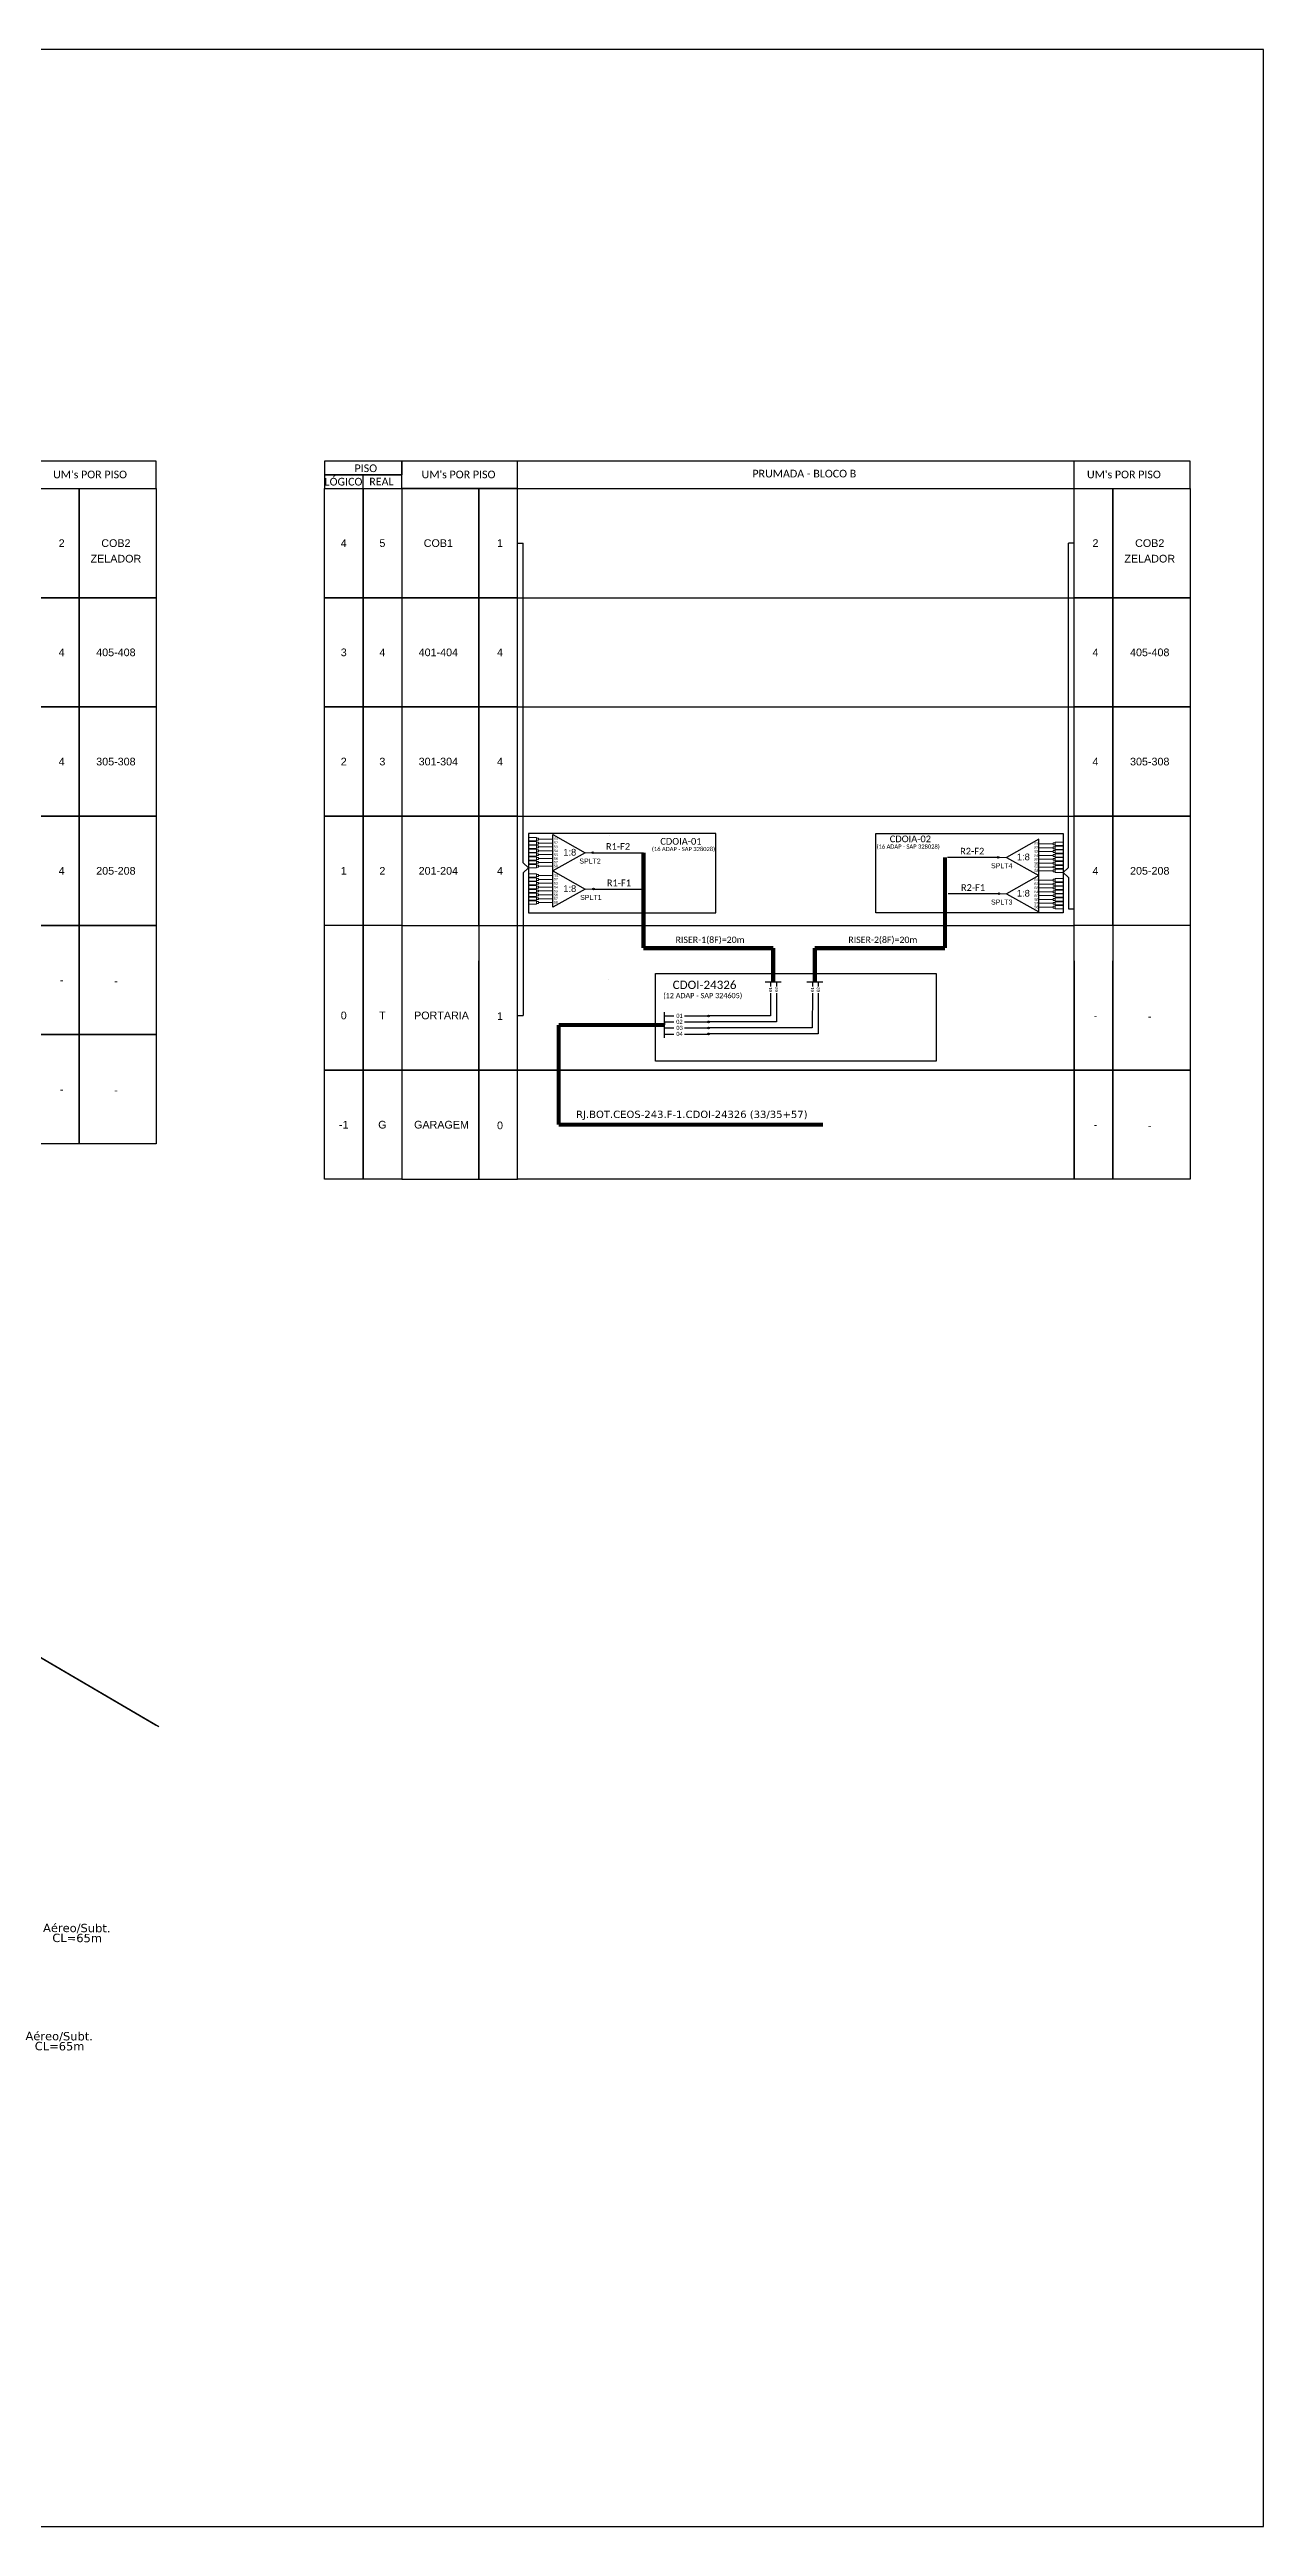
# Model space of a CAD drawing. Header units: millimetres. Extents: x 13779 to 15535, y -3498 to -2904.
# Drawn here: x 14327 to 14618, y -3498 to -2904 of the extents above; entities that cross this region are included whole.
import ezdxf
from ezdxf.enums import TextEntityAlignment as Align

# ---------------------------------------------------------------- set-up
doc = ezdxf.new("R2010")
doc.units = ezdxf.units.MM
doc.header["$MEASUREMENT"] = 0
doc.header["$PDMODE"] = 33
doc.header["$PDSIZE"] = 1e-05
doc.layers.add('40.1-ETIQUETAS', color=1, linetype='Continuous', lineweight=20)
doc.layers.add('label_cabos', color=7, linetype='Continuous')
doc.layers.add('QUADRA', color=94, linetype='Continuous')
doc.styles.add('ARIAL', font='arial.ttf')
doc.styles.add('siredit', font='verdana.ttf')
doc.styles.add('WMF-Calibri0', font='calibri.ttf')

# ---------------------------------------------------------------- blocks, each defined once
blk = doc.blocks.new('LEGENDA DOS CABOS')
at = {"layer": 'label_cabos', "color": 0, "style": 'siredit'}
for tag, p in [('TIPO_CABO', (2.74, 0.52)), ('ID', (4.24, 1.63)), ('CABO', (6.16, 0.47)), ('/', (9.19, 0.47)), ('METROS', (14.36, 0.47)), ('XX', (14.31, 1.67))]:
    blk.add_attdef(tag, text='', height=1, rotation=359.69, dxfattribs=at).set_placement(p, align=Align.MIDDLE_CENTER)
blk = doc.blocks.new('A$C415C251F')
at = {"color": 3}
blk.add_point((0, 0), dxfattribs=at)
blk = doc.blocks.new('LEG_CDOIA8_C-SPLT_ESQ')
at = {"color": 3, "extrusion": (0, 0, -1), "xscale": -1, "zscale": -1}
blk.add_blockref('A$C415C251F', (0, 0), dxfattribs=at)
at = {"color": 1, "style": 'WMF-Calibri0', "flags": 4}
blk.add_attdef('MODELO', text='', height=1.5, dxfattribs=at).set_placement((22.54, -4.54), align=Align.CENTER)
blk.add_attdef('CDO', (21.44, -2.61), '', height=2, dxfattribs=at)
at = {"style": 'ARIAL', "flags": 4}
blk.add_attdef('SPLITAGEM', text='', height=1.5, dxfattribs=at).set_placement((18.61, -12.59), align=Align.CENTER)
blk = doc.blocks.new('LEG_CDOIA8_C-SPLT_DIR')
at = {"color": 3}
blk.add_blockref('A$C415C251F', (0, 0), dxfattribs=at)
at = {"color": 1, "style": 'WMF-Calibri0', "flags": 4}
blk.add_attdef('CDO', (-26.84, -2.61), '', height=2, dxfattribs=at)
blk.add_attdef('MODELO', text='', height=1.5, dxfattribs=at).set_placement((-22.23, -4.54), align=Align.CENTER)
at = {"style": 'ARIAL', "flags": 4}
blk.add_attdef('SPLITAGEM', text='', height=1.5, dxfattribs=at).set_placement((-18.36, -12.59), align=Align.CENTER)
blk = doc.blocks.new('SPLT_1-8_SC-APC')
at = {"color": 1}
blk.add_lwpolyline([(-7.37, -2.1), (-17.04, -7.55), (-7.37, -13), (-7.37, -2.1)], dxfattribs=at)
at = {"color": 3, "lineweight": 0}
for points in [[(-2.99, -3.51), (-7.37, -3.51)], [(-7.37, -4.66), (-2.99, -4.66)], [(-7.37, -5.82), (-2.99, -5.82)], [(-7.37, -6.97), (-2.99, -6.97)], [(-2.41, -3.02), (-2.41, -4)], [(-2.41, -3.02), (0, -3.02)], [(-2.41, -4), (0, -4)], [(-2.41, -4.17), (-2.41, -5.16)], [(-2.41, -4.17), (0, -4.17)], [(-2.41, -5.16), (0, -5.16)], [(-2.41, -5.32), (-2.41, -6.31)], [(-2.41, -5.32), (0, -5.32)], [(-2.41, -6.31), (0, -6.31)], [(-2.41, -6.48), (-2.41, -7.46)], [(-2.41, -6.48), (0, -6.48)], [(-7.37, -8.12), (-2.99, -8.12)], [(-7.37, -9.28), (-2.99, -9.28)], [(-7.37, -10.43), (-2.99, -10.43)], [(-7.37, -11.58), (-2.99, -11.58)], [(-2.41, -7.46), (0, -7.46)], [(-2.41, -7.63), (-2.41, -8.62)], [(-2.41, -7.63), (0, -7.63)], [(-2.41, -8.62), (0, -8.62)], [(-2.41, -8.78), (-2.41, -9.77)], [(-2.41, -8.78), (0, -8.78)], [(-2.41, -9.77), (0, -9.77)], [(-2.41, -9.94), (-2.41, -10.92)], [(-2.41, -9.94), (0, -9.94)], [(-2.41, -10.92), (0, -10.92)], [(-2.41, -11.09), (-2.41, -12.08)], [(-2.41, -11.09), (0, -11.09)], [(-2.41, -12.08), (0, -12.08)]]:
    blk.add_lwpolyline(points, dxfattribs=at)
for points in [[(-2.99, -3.22), (-2.41, -3.22), (-2.41, -3.8), (-2.99, -3.8)], [(-2.99, -4.38), (-2.41, -4.38), (-2.41, -4.95), (-2.99, -4.95)], [(-2.99, -5.53), (-2.41, -5.53), (-2.41, -6.1), (-2.99, -6.1)], [(-2.99, -6.68), (-2.41, -6.68), (-2.41, -7.26), (-2.99, -7.26)], [(-2.99, -7.84), (-2.41, -7.84), (-2.41, -8.41), (-2.99, -8.41)], [(-2.99, -8.99), (-2.41, -8.99), (-2.41, -9.56), (-2.99, -9.56)], [(-2.99, -10.14), (-2.41, -10.14), (-2.41, -10.72), (-2.99, -10.72)], [(-2.99, -11.3), (-2.41, -11.3), (-2.41, -11.87), (-2.99, -11.87)]]:
    blk.add_lwpolyline(points, close=True, dxfattribs=at)
at = {"color": 1, "lineweight": 0}
blk.add_lwpolyline([(-17.04, -7.55), (-19.26, -7.55)], dxfattribs=at)
at = {"color": 1, "style": 'ARIAL'}
for s, height, p in [('1:8', 2, (-13.91, -8.4)), ('S1', 0.75, (-8.74, -3.78)), ('S2', 0.75, (-8.74, -4.97)), ('S3', 0.75, (-8.74, -6.18)), ('S4', 0.75, (-8.74, -7.36)), ('S5', 0.75, (-8.74, -8.57)), ('S6', 0.75, (-8.74, -9.69)), ('S7', 0.75, (-8.74, -10.78)), ('S8', 0.75, (-8.74, -11.9))]:
    blk.add_text(s, height=height, dxfattribs=at).set_placement(p)
blk = doc.blocks.new('SPLITTER_')
blk.add_point((0, 0))
at = {"style": 'ARIAL', "flags": 4}
blk.add_attdef('SPLT', (0, -3.26), '', height=1.5, dxfattribs=at)
blk = doc.blocks.new('SPLT_1-8_SC-APC_ESQ')
at = {"color": 3, "lineweight": 0}
for points in [[(2.41, -3.02), (0, -3.02)], [(2.41, -4), (0, -4)], [(2.41, -4.17), (0, -4.17)], [(2.41, -5.16), (0, -5.16)], [(2.41, -5.32), (0, -5.32)], [(2.41, -6.31), (0, -6.31)], [(2.41, -6.48), (0, -6.48)], [(2.41, -3.02), (2.41, -4)], [(2.41, -4.17), (2.41, -5.16)], [(2.41, -5.32), (2.41, -6.31)], [(2.41, -6.48), (2.41, -7.46)], [(2.99, -3.51), (7.37, -3.51)], [(7.37, -4.66), (2.99, -4.66)], [(7.37, -5.82), (2.99, -5.82)], [(7.37, -6.97), (2.99, -6.97)], [(2.41, -7.46), (0, -7.46)], [(2.41, -7.63), (0, -7.63)], [(2.41, -8.62), (0, -8.62)], [(2.41, -8.78), (0, -8.78)], [(2.41, -9.77), (0, -9.77)], [(2.41, -9.94), (0, -9.94)], [(2.41, -10.92), (0, -10.92)], [(2.41, -11.09), (0, -11.09)], [(2.41, -12.08), (0, -12.08)], [(2.41, -7.63), (2.41, -8.62)], [(2.41, -8.78), (2.41, -9.77)], [(2.41, -9.94), (2.41, -10.92)], [(2.41, -11.09), (2.41, -12.08)], [(7.37, -8.12), (2.99, -8.12)], [(7.37, -9.28), (2.99, -9.28)], [(7.37, -10.43), (2.99, -10.43)], [(7.37, -11.58), (2.99, -11.58)]]:
    blk.add_lwpolyline(points, dxfattribs=at)
for points in [[(2.99, -3.22), (2.41, -3.22), (2.41, -3.8), (2.99, -3.8)], [(2.99, -4.38), (2.41, -4.38), (2.41, -4.95), (2.99, -4.95)], [(2.99, -5.53), (2.41, -5.53), (2.41, -6.1), (2.99, -6.1)], [(2.99, -6.68), (2.41, -6.68), (2.41, -7.26), (2.99, -7.26)], [(2.99, -7.84), (2.41, -7.84), (2.41, -8.41), (2.99, -8.41)], [(2.99, -8.99), (2.41, -8.99), (2.41, -9.56), (2.99, -9.56)], [(2.99, -10.14), (2.41, -10.14), (2.41, -10.72), (2.99, -10.72)], [(2.99, -11.3), (2.41, -11.3), (2.41, -11.87), (2.99, -11.87)]]:
    blk.add_lwpolyline(points, close=True, dxfattribs=at)
at = {"color": 1}
blk.add_lwpolyline([(7.37, -2.1), (17.04, -7.55), (7.37, -13), (7.37, -2.1)], dxfattribs=at)
at = {"color": 1, "lineweight": 0}
blk.add_lwpolyline([(17.04, -7.55), (19.26, -7.55)], dxfattribs=at)
at = {"color": 1, "style": 'ARIAL'}
for s, height, p in [('S3', 0.75, (7.55, -6.18)), ('S4', 0.75, (7.55, -7.36)), ('S2', 0.75, (7.56, -4.97)), ('S1', 0.75, (7.7, -3.78)), ('1:8', 2, (10.45, -8.4)), ('S5', 0.75, (7.55, -8.57)), ('S6', 0.75, (7.55, -9.69)), ('S7', 0.75, (7.55, -10.78)), ('S8', 0.75, (7.55, -11.9))]:
    blk.add_text(s, height=height, dxfattribs=at).set_placement(p)

msp = doc.modelspace()

# ---------------------------------------------------------------- hatches: boundary and pattern name
h = msp.add_hatch(color=3)
h.dxf.hatch_style = 1
edge = h.paths.add_edge_path()
edge.add_arc((14457.03, -3096.58), 0.205, 0, 360)
h = msp.add_hatch(color=3)
h.dxf.hatch_style = 1
edge = h.paths.add_edge_path()
edge.add_arc((14554.19, -3097.69), 0.205, 0, 360)
h = msp.add_hatch(color=3)
h.dxf.hatch_style = 1
edge = h.paths.add_edge_path()
edge.add_arc((14457.23, -3105.29), 0.205, 0, 360)
h = msp.add_hatch(color=3)
h.dxf.hatch_style = 1
edge = h.paths.add_edge_path()
edge.add_arc((14554.4, -3106.41), 0.205, 0, 360)
h = msp.add_hatch(color=3)
h.dxf.hatch_style = 1
edge = h.paths.add_edge_path()
edge.add_arc((14484.77, -3135.73), 0.205, 0, 360)
h = msp.add_hatch(color=3)
h.dxf.hatch_style = 1
edge = h.paths.add_edge_path()
edge.add_arc((14484.77, -3137.15), 0.205, 0, 360)
h = msp.add_hatch(color=3)
h.dxf.hatch_style = 1
edge = h.paths.add_edge_path()
edge.add_arc((14484.77, -3138.6), 0.205, 0, 360)
h = msp.add_hatch(color=3)
h.dxf.hatch_style = 1
edge = h.paths.add_edge_path()
edge.add_arc((14484.77, -3140.03), 0.205, 0, 360)

# ---------------------------------------------------------------- linework, layer by layer
at = {"color": 1}
for p, q in [((14486.57, -3091.97), (14441.62, -3091.97)), ((14441.62, -3091.97), (14441.62, -3111.02)), ((14486.57, -3111.02), (14486.57, -3091.97)), ((14524.86, -3091.97), (14569.8, -3091.97)), ((14524.86, -3111.02), (14524.86, -3091.97)), ((14569.8, -3091.97), (14569.8, -3111.02)), ((14441.62, -3111.02), (14486.57, -3111.02)), ((14569.8, -3111.02), (14524.86, -3111.02))]:
    msp.add_line(p, q, dxfattribs=at)
at = {"color": 0}
for p, q in [((14392.74, -3148.7), (14392.74, -3114.02)), ((14402, -3148.7), (14402, -3114.02)), ((14402, -3114.02), (14402, -3148.7)), ((14411.26, -3114.02), (14411.26, -3148.7)), ((14411.26, -3114.02), (14411.26, -3148.7)), ((14429.78, -3114.02), (14429.78, -3148.7)), ((14439.03, -3114.02), (14572.42, -3114.02)), ((14439.03, -3148.7), (14439.03, -3114.02)), ((14572.42, -3148.7), (14572.42, -3114.02)), ((14581.68, -3114.02), (14581.68, -3148.7)), ((14600.2, -3114.02), (14600.2, -3148.7)), ((14429.78, -3148.7), (14429.78, -3122.51)), ((14439.03, -3148.7), (14439.03, -3122.51)), ((14572.42, -3122.51), (14572.42, -3148.7)), ((14581.68, -3148.7), (14581.68, -3122.51)), ((14402, -3148.7), (14392.74, -3148.7)), ((14411.26, -3148.7), (14402, -3148.7)), ((14411.26, -3148.7), (14429.78, -3148.7)), ((14429.78, -3148.7), (14439.03, -3148.7)), ((14572.42, -3148.7), (14439.03, -3148.7)), ((14581.68, -3148.7), (14572.42, -3148.7)), ((14600.2, -3148.7), (14581.68, -3148.7))]:
    msp.add_line(p, q, dxfattribs=at)
at = {"color": 5}
for p, q in [((14499.66, -3130.29), (14499.66, -3135.73)), ((14501.09, -3137.15), (14484.77, -3137.15))]:
    msp.add_line(p, q, dxfattribs=at)
for points in [[(13779.2, -3497.96), (14617.76, -3497.96), (14617.76, -2903.96), (13779.2, -2903.96), (13779.2, -3497.96)], [(14163.51, -3009.24), (14352.45, -3009.24), (14352.45, -3002.66), (14163.51, -3002.66), (14163.51, -3002.66), (14163.51, -3005.95)], [(14411.26, -3009.24), (14600.2, -3009.24), (14600.2, -3002.66), (14411.26, -3002.66), (14411.26, -3002.66), (14411.26, -3005.95)], [(14572.41, -3009.24), (14572.41, -3002.66)], [(14402, -3009.24), (14402, -3005.95)], [(14439.03, -3035.43), (14572.42, -3035.43)], [(14439.03, -3061.63), (14572.42, -3061.63)], [(14439.03, -3087.82), (14572.42, -3087.82)], [(14474.26, -3137.16), (14474.26, -3137.84)], [(14474.26, -3138.6), (14476.46, -3138.6)], [(14479.03, -3138.6), (14484.77, -3138.6)]]:
    msp.add_lwpolyline(points)
for points in [[(14392.74, -3005.95), (14411.26, -3005.95), (14411.26, -3002.66), (14392.74, -3002.66)], [(14392.74, -3009.24), (14411.26, -3009.24), (14411.26, -3005.95), (14392.74, -3005.95)], [(14485.79, -3138.6), (14485.79, -3138.6)]]:
    msp.add_lwpolyline(points, close=True)
at = {"color": 0}
msp.add_lwpolyline([(14439.03, -3009.24), (14439.03, -3002.66)], dxfattribs=at)
for points in [[(14324.67, -3009.24), (14333.93, -3009.24), (14333.93, -3035.43), (14324.67, -3035.43)], [(14333.93, -3009.24), (14352.45, -3009.24), (14352.45, -3035.43), (14333.93, -3035.43)], [(14392.74, -3009.24), (14402, -3009.24), (14402, -3035.43), (14392.74, -3035.43)], [(14402, -3009.24), (14411.26, -3009.24), (14411.26, -3035.43), (14402, -3035.43)], [(14429.78, -3009.24), (14411.26, -3009.24), (14411.26, -3035.43), (14429.78, -3035.43)], [(14439.03, -3009.24), (14429.78, -3009.24), (14429.78, -3035.43), (14439.03, -3035.43)], [(14572.42, -3009.24), (14581.68, -3009.24), (14581.68, -3035.43), (14572.42, -3035.43)], [(14581.68, -3009.24), (14600.2, -3009.24), (14600.2, -3035.43), (14581.68, -3035.43)], [(14324.67, -3035.43), (14333.93, -3035.43), (14333.93, -3061.63), (14324.67, -3061.63)], [(14333.93, -3035.43), (14352.45, -3035.43), (14352.45, -3061.63), (14333.93, -3061.63)], [(14392.74, -3035.43), (14402, -3035.43), (14402, -3061.63), (14392.74, -3061.63)], [(14402, -3035.43), (14411.26, -3035.43), (14411.26, -3061.63), (14402, -3061.63)], [(14429.78, -3035.43), (14411.26, -3035.43), (14411.26, -3061.63), (14429.78, -3061.63)], [(14439.03, -3035.43), (14429.78, -3035.43), (14429.78, -3061.63), (14439.03, -3061.63)], [(14572.42, -3035.43), (14581.68, -3035.43), (14581.68, -3061.63), (14572.42, -3061.63)], [(14581.68, -3035.43), (14600.2, -3035.43), (14600.2, -3061.63), (14581.68, -3061.63)], [(14324.67, -3061.63), (14333.93, -3061.63), (14333.93, -3087.82), (14324.67, -3087.82)], [(14333.93, -3061.63), (14352.45, -3061.63), (14352.45, -3087.82), (14333.93, -3087.82)], [(14392.74, -3061.63), (14402, -3061.63), (14402, -3087.82), (14392.74, -3087.82)], [(14402, -3061.63), (14411.26, -3061.63), (14411.26, -3087.82), (14402, -3087.82)], [(14429.78, -3061.63), (14411.26, -3061.63), (14411.26, -3087.82), (14429.78, -3087.82)], [(14439.03, -3061.63), (14429.78, -3061.63), (14429.78, -3087.82), (14439.03, -3087.82)], [(14572.42, -3061.63), (14581.68, -3061.63), (14581.68, -3087.82), (14572.42, -3087.82)], [(14581.68, -3061.63), (14600.2, -3061.63), (14600.2, -3087.82), (14581.68, -3087.82)], [(14324.67, -3087.82), (14333.93, -3087.82), (14333.93, -3114.02), (14324.67, -3114.02)], [(14333.93, -3087.82), (14352.45, -3087.82), (14352.45, -3114.02), (14333.93, -3114.02)], [(14392.74, -3087.82), (14402, -3087.82), (14402, -3114.02), (14392.74, -3114.02)], [(14402, -3087.82), (14411.26, -3087.82), (14411.26, -3114.02), (14402, -3114.02)], [(14429.78, -3087.82), (14411.26, -3087.82), (14411.26, -3114.02), (14429.78, -3114.02)], [(14439.03, -3087.82), (14429.78, -3087.82), (14429.78, -3114.02), (14439.03, -3114.02)], [(14572.42, -3087.82), (14581.68, -3087.82), (14581.68, -3114.02), (14572.42, -3114.02)], [(14581.68, -3087.82), (14600.2, -3087.82), (14600.2, -3114.02), (14581.68, -3114.02)], [(14324.67, -3114.02), (14333.93, -3114.02), (14333.93, -3140.21), (14324.67, -3140.21)], [(14333.93, -3114.02), (14352.45, -3114.02), (14352.45, -3140.21), (14333.93, -3140.21)], [(14324.67, -3140.21), (14333.93, -3140.21), (14333.93, -3166.41), (14324.67, -3166.41)], [(14333.93, -3140.21), (14352.45, -3140.21), (14352.45, -3166.41), (14333.93, -3166.41)], [(14392.74, -3148.7), (14402, -3148.7), (14402, -3174.9), (14392.74, -3174.9)], [(14402, -3148.7), (14411.26, -3148.7), (14411.26, -3174.9), (14402, -3174.9)], [(14429.78, -3148.7), (14411.26, -3148.7), (14411.26, -3174.9), (14429.78, -3174.9)], [(14439.03, -3148.7), (14429.78, -3148.7), (14429.78, -3174.9), (14439.03, -3174.9)], [(14439.03, -3148.7), (14572.42, -3148.7), (14572.42, -3174.9), (14439.03, -3174.9)], [(14572.42, -3148.7), (14581.68, -3148.7), (14581.68, -3174.9), (14572.42, -3174.9)], [(14581.68, -3148.7), (14600.2, -3148.7), (14600.2, -3174.9), (14581.68, -3174.9)]]:
    msp.add_lwpolyline(points, close=True, dxfattribs=at)
at = {"color": 3}
for points in [[(14439.03, -3022.33), (14440.36, -3022.33)], [(14440.36, -3098.99), (14440.36, -3022.33)], [(14571.06, -3100.11), (14571.06, -3022.33)], [(14572.42, -3022.33), (14571.06, -3022.33)], [(14440.36, -3098.99), (14441.62, -3100.2), (14440.36, -3101.41)], [(14571.06, -3102.52), (14569.8, -3101.32), (14571.06, -3100.11)], [(14440.36, -3101.41), (14440.36, -3135.6)], [(14571.06, -3102.52), (14571.06, -3110.04)], [(14571.06, -3110.04), (14572.42, -3110.04)], [(14439.03, -3135.6), (14440.36, -3135.6)], [(14474.26, -3135.73), (14476.46, -3135.73)], [(14479.03, -3135.73), (14484.77, -3135.73), (14484.77, -3135.73)]]:
    msp.add_lwpolyline(points, dxfattribs=at)
at = {"color": 5}
for points in [[(14457.23, -3096.58), (14469.19, -3096.58)], [(14457.44, -3105.29), (14469.39, -3105.29)], [(14498.4, -3127.57), (14502.18, -3127.57)], [(14499.66, -3127.57), (14499.66, -3128.66)], [(14501.09, -3127.57), (14501.09, -3128.66)], [(14501.09, -3130.29), (14501.09, -3137.15)], [(14499.66, -3135.73), (14484.77, -3135.73)], [(14474.26, -3140.06), (14476.46, -3140.06)], [(14479.03, -3140.06), (14484.77, -3140.06)]]:
    msp.add_lwpolyline(points, dxfattribs=at)
at = {"color": 5, "const_width": 1}
for points in [[(14469.19, -3096.58), (14469.19, -3119.46)], [(14469.19, -3119.46), (14500.29, -3119.46)], [(14500.29, -3127.57), (14500.29, -3119.46)]]:
    msp.add_lwpolyline(points, dxfattribs=at)
at = {"color": 6, "const_width": 1}
for points in [[(14541.46, -3097.69), (14541.46, -3119.46)], [(14510.25, -3127.57), (14510.25, -3119.46)], [(14510.25, -3119.46), (14541.46, -3119.46)]]:
    msp.add_lwpolyline(points, dxfattribs=at)
at = {"color": 6}
for points in [[(14553.99, -3097.69), (14542.03, -3097.69)], [(14554.19, -3106.41), (14542.23, -3106.41)], [(14509.67, -3130.29), (14509.66, -3138.6), (14484.77, -3138.6)], [(14511.09, -3130.29), (14511.09, -3140.03), (14484.77, -3140.03)], [(14508.36, -3127.57), (14512.14, -3127.57)], [(14509.67, -3127.57), (14509.67, -3128.66)], [(14511.1, -3127.57), (14511.1, -3128.66)]]:
    msp.add_lwpolyline(points, dxfattribs=at)
at = {"color": 1}
msp.add_lwpolyline([(14472.11, -3125.58), (14539.35, -3125.58), (14539.35, -3146.59), (14472.11, -3146.59)], close=True, dxfattribs=at)
msp.add_lwpolyline([(14474.26, -3140.96), (14474.26, -3134.85)], dxfattribs=at)
at = {"color": 1, "const_width": 1}
for points in [[(14474.26, -3137.9), (14448.89, -3137.9)], [(14448.89, -3137.9), (14448.89, -3161.8)], [(14448.89, -3161.8), (14512.18, -3161.8)]]:
    msp.add_lwpolyline(points, dxfattribs=at)
at = {"color": 2}
for points in [[(14474.26, -3137.16), (14476.46, -3137.16)], [(14479.03, -3137.16), (14484.77, -3137.15)]]:
    msp.add_lwpolyline(points, dxfattribs=at)
msp.add_lwpolyline([(14485.29, -3137.15), (14485.29, -3137.15)], close=True, dxfattribs=at)
at = {"color": 3}
for centre in [(14457.03, -3096.58), (14554.19, -3097.69), (14457.23, -3105.29), (14554.4, -3106.41), (14484.77, -3135.73), (14484.77, -3137.15), (14484.77, -3138.6), (14484.77, -3140.03)]:
    msp.add_circle(centre, 0.205, dxfattribs=at)
at = {"layer": 'QUADRA', "color": 0}
for points in [[(13899.45, -3063.79), (13990.85, -3109.62), (14099.53, -3160.4), (14136.05, -3179), (14187.57, -3209.19), (14352.41, -3305.77)], [(13901.15, -3064.64), (13990.85, -3109.62), (14099.53, -3160.4), (14136.05, -3179), (14187.57, -3209.19), (14353.02, -3306.12)], [(13901.98, -3065.06), (13990.85, -3109.62), (14099.53, -3160.4), (14136.05, -3179), (14187.57, -3209.19), (14352.29, -3305.7)]]:
    msp.add_lwpolyline(points, dxfattribs=at)
at = {"layer": 'QUADRA', "color": 4}
msp.add_lwpolyline([(13902.07, -3065.1), (13990.85, -3109.62), (14099.53, -3160.4), (14136.05, -3179), (14187.57, -3209.19), (14350.42, -3304.6)], dxfattribs=at)

# ---------------------------------------------------------------- block references
at = {"xscale": 0.7999999999992724, "yscale": 0.7999999999992724, "zscale": 0.799999999999228}
for p in [(14441.62, -3090.54), (14441.62, -3099.26)]:
    msp.add_blockref('SPLT_1-8_SC-APC_ESQ', p, dxfattribs=at)
at = {"color": 1}
ref = msp.add_blockref('LEG_CDOIA8_C-SPLT_DIR', (14461, -3092.56), dxfattribs=dict(at, xscale=-0.7999999999992724, yscale=0.7999999999992724, zscale=0.7999999999992724))
ref.add_attrib('CDO', 'CDOIA-01', (14473.23, -3094.65), dxfattribs={"color": 1, "height": 1.6, "style": 'WMF-Calibri0'})
ref.add_attrib('MODELO', '(16 ADAP - SAP 328028)', dxfattribs={"color": 1, "height": 1, "style": 'WMF-Calibri0'}).set_placement((14478.79, -3096.19), align=Align.CENTER)
ref = msp.add_blockref('LEG_CDOIA8_C-SPLT_DIR', (14550.42, -3091.97), dxfattribs=dict(at, xscale=0.7999999999992724, yscale=0.7999999999992724, zscale=0.7999999999992724))
ref.add_attrib('CDO', 'CDOIA-02', (14528.22, -3094.06), dxfattribs={"color": 1, "height": 1.6, "style": 'WMF-Calibri0'})
ref.add_attrib('MODELO', '(16 ADAP - SAP 328028)', dxfattribs={"color": 1, "height": 1, "style": 'WMF-Calibri0'}).set_placement((14532.63, -3095.6), align=Align.CENTER)
at = {"color": 3, "xscale": 0.7999999999992724, "yscale": 0.7999999999992724, "zscale": 0.7999999999992724}
for p in [(14569.8, -3091.66), (14569.8, -3100.37)]:
    msp.add_blockref('SPLT_1-8_SC-APC', p, dxfattribs=at)
at = {"color": 5}
ref = msp.add_blockref('SPLITTER_', (14458.72, -3096.58), dxfattribs=dict(at, xscale=-0.7999999999992724, yscale=0.7999999999992724, zscale=0.7999999999992724))
ref.add_attrib('SPLT', 'SPLT2', (14453.83, -3099.19), dxfattribs={"height": 1.2, "style": 'ARIAL'})
ref = msp.add_blockref('SPLITTER_', (14552.49, -3097.69), dxfattribs=dict(at, xscale=0.7999999999992724, yscale=0.7999999999992724, zscale=0.7999999999992724))
ref.add_attrib('SPLT', 'SPLT4', (14552.49, -3100.3), dxfattribs={"height": 1.2, "style": 'ARIAL'})
ref = msp.add_blockref('SPLITTER_', (14458.93, -3105.29), dxfattribs=dict(at, xscale=-0.7999999999992724, yscale=0.7999999999992724, zscale=0.7999999999992724))
ref.add_attrib('SPLT', 'SPLT1', (14454.03, -3107.9), dxfattribs={"height": 1.2, "style": 'ARIAL'})
ref = msp.add_blockref('SPLITTER_', (14552.49, -3106.41), dxfattribs=dict(at, xscale=0.7999999999992724, yscale=0.7999999999992724, zscale=0.7999999999992724))
ref.add_attrib('SPLT', 'SPLT3', (14552.49, -3109.02), dxfattribs={"height": 1.2, "style": 'ARIAL'})
at = {"color": 3}
ref = msp.add_blockref('LEG_CDOIA8_C-SPLT_ESQ', (14460.85, -3126.92), dxfattribs=at)
ref.add_attrib('CDO', 'CDOI-24326', (14476.2, -3129.26), dxfattribs={"color": 1, "height": 2, "style": 'WMF-Calibri0'})
ref.add_attrib('MODELO', '(12 ADAP - SAP 324605)', dxfattribs={"color": 1, "height": 1.25, "style": 'WMF-Calibri0'}).set_placement((14483.4, -3131.46), align=Align.CENTER)
at = {"layer": 'label_cabos', "color": 0, "lineweight": 0, "xscale": 2, "yscale": 2, "zscale": 2}
for p, values in [((14304.77, -3357.78), {'ID': 'BOT-24326', 'CABO': '12FO', 'METROS': 'CL=65m', 'XX': 'Aéreo/Subt.', '/': '/', 'TIPO_CABO': 'DD -'}), ((14300.56, -3383.72), {'ID': 'BOT-24327', 'CABO': '12FO', 'METROS': 'CL=65m', 'XX': 'Aéreo/Subt.', '/': '/', 'TIPO_CABO': 'DD -'})]:
    msp.add_blockref('LEGENDA DOS CABOS', p, dxfattribs=at).add_auto_attribs(values)

# ---------------------------------------------------------------- texts
at = {"style": 'WMF-Calibri0'}
for s, p in [("UM's POR PISO", (14327.73, -3006.79)), ('     PISO', (14396.71, -3005.3)), ("UM's POR PISO", (14416.03, -3006.79)), ('PRUMADA - BLOCO B', (14495.3, -3006.58)), ("UM's POR PISO", (14575.48, -3006.79)), ('  LÓGICO', (14391.48, -3008.52)), ('    REAL', (14400.89, -3008.48))]:
    msp.add_text(s, height=1.84, dxfattribs=at).set_placement(p)
at = {"color": 0, "style": 'ARIAL'}
for s, p in [('2', (14329.77, -3022.33)), ('COB2', (14342.77, -3022.33)), ('4', (14397.37, -3022.33)), ('5', (14406.63, -3022.33)), ('COB1', (14420.04, -3022.33)), ('1', (14434.82, -3022.33)), ('2', (14577.52, -3022.33)), ('COB2', (14590.52, -3022.33)), ('ZELADOR', (14342.77, -3026.06)), ('ZELADOR', (14590.52, -3026.06)), ('4', (14329.77, -3048.53)), ('405-408', (14342.77, -3048.53)), ('3', (14397.37, -3048.53)), ('4', (14406.63, -3048.53)), ('401-404', (14420.04, -3048.53)), ('4', (14434.82, -3048.53)), ('4', (14577.52, -3048.53)), ('405-408', (14590.52, -3048.53)), ('4', (14329.77, -3074.72)), ('305-308', (14342.77, -3074.72)), ('2', (14397.37, -3074.72)), ('3', (14406.63, -3074.72)), ('301-304', (14420.04, -3074.72)), ('4', (14434.82, -3074.72)), ('4', (14577.52, -3074.72)), ('305-308', (14590.52, -3074.72)), ('4', (14329.77, -3100.92)), ('205-208', (14342.77, -3100.92)), ('1', (14397.37, -3100.92)), ('2', (14406.63, -3100.92)), ('201-204', (14420.04, -3100.92)), ('4', (14434.82, -3100.92)), ('4', (14577.52, -3100.92)), ('205-208', (14590.52, -3100.92)), ('-', (14329.77, -3127.11)), ('-', (14342.77, -3127.31)), ('0', (14397.37, -3135.6)), ('T', (14406.63, -3135.6)), ('PORTARIA', (14420.8, -3135.6)), ('1', (14434.82, -3135.77)), ('-', (14577.52, -3135.6)), ('-', (14590.52, -3135.8)), ('-', (14329.77, -3153.31)), ('-', (14342.77, -3153.51)), ('-1', (14397.37, -3161.8)), ('G', (14406.63, -3161.8)), ('GARAGEM', (14420.8, -3161.8)), ('0', (14434.82, -3161.97)), ('-', (14577.52, -3161.8)), ('-', (14590.52, -3162))]:
    msp.add_text(s, height=1.84, dxfattribs=at).set_placement(p, align=Align.MIDDLE_CENTER)
at = {"color": 5, "style": 'WMF-Calibri0'}
for s, height, p in [('R1-F2', 1.6, (14460.21, -3095.88)), ('R1-F1', 1.6, (14460.42, -3104.6)), ('RISER-1(8F)=20m', 1.5192, (14476.89, -3118.21))]:
    msp.add_text(s, height=height, dxfattribs=at).set_placement(p)
at = {"color": 6, "style": 'WMF-Calibri0'}
for s, height, p in [('R2-F2', 1.6, (14545.08, -3097)), ('R2-F1', 1.6, (14545.28, -3105.72)), ('RISER-2(8F)=20m', 1.5192, (14518.29, -3118.21))]:
    msp.add_text(s, height=height, dxfattribs=at).set_placement(p)
at = {"style": 'ARIAL'}
for s, p in [('01', (14499.65, -3129.41)), ('02', (14501.08, -3129.41)), ('01', (14509.69, -3129.41)), ('02', (14511.1, -3129.41))]:
    msp.add_text(s, height=0.75, rotation=90, dxfattribs=at).set_placement(p, align=Align.MIDDLE_CENTER)
for s, p in [('01', (14477.84, -3135.68)), ('02', (14477.82, -3137.13)), ('03', (14477.85, -3138.58)), ('04', (14477.85, -3140.03))]:
    msp.add_text(s, height=1, dxfattribs=at).set_placement(p, align=Align.MIDDLE_CENTER)
at = {"layer": '40.1-ETIQUETAS', "color": 1, "style": 'siredit'}
msp.add_text('RJ.BOT.CEOS-243.F-1.CDOI-24326 (33/35+57)', height=1.7496, dxfattribs=at).set_placement((14480.78, -3159.32), align=Align.MIDDLE_CENTER)

doc.saveas('drawing.dxf')
